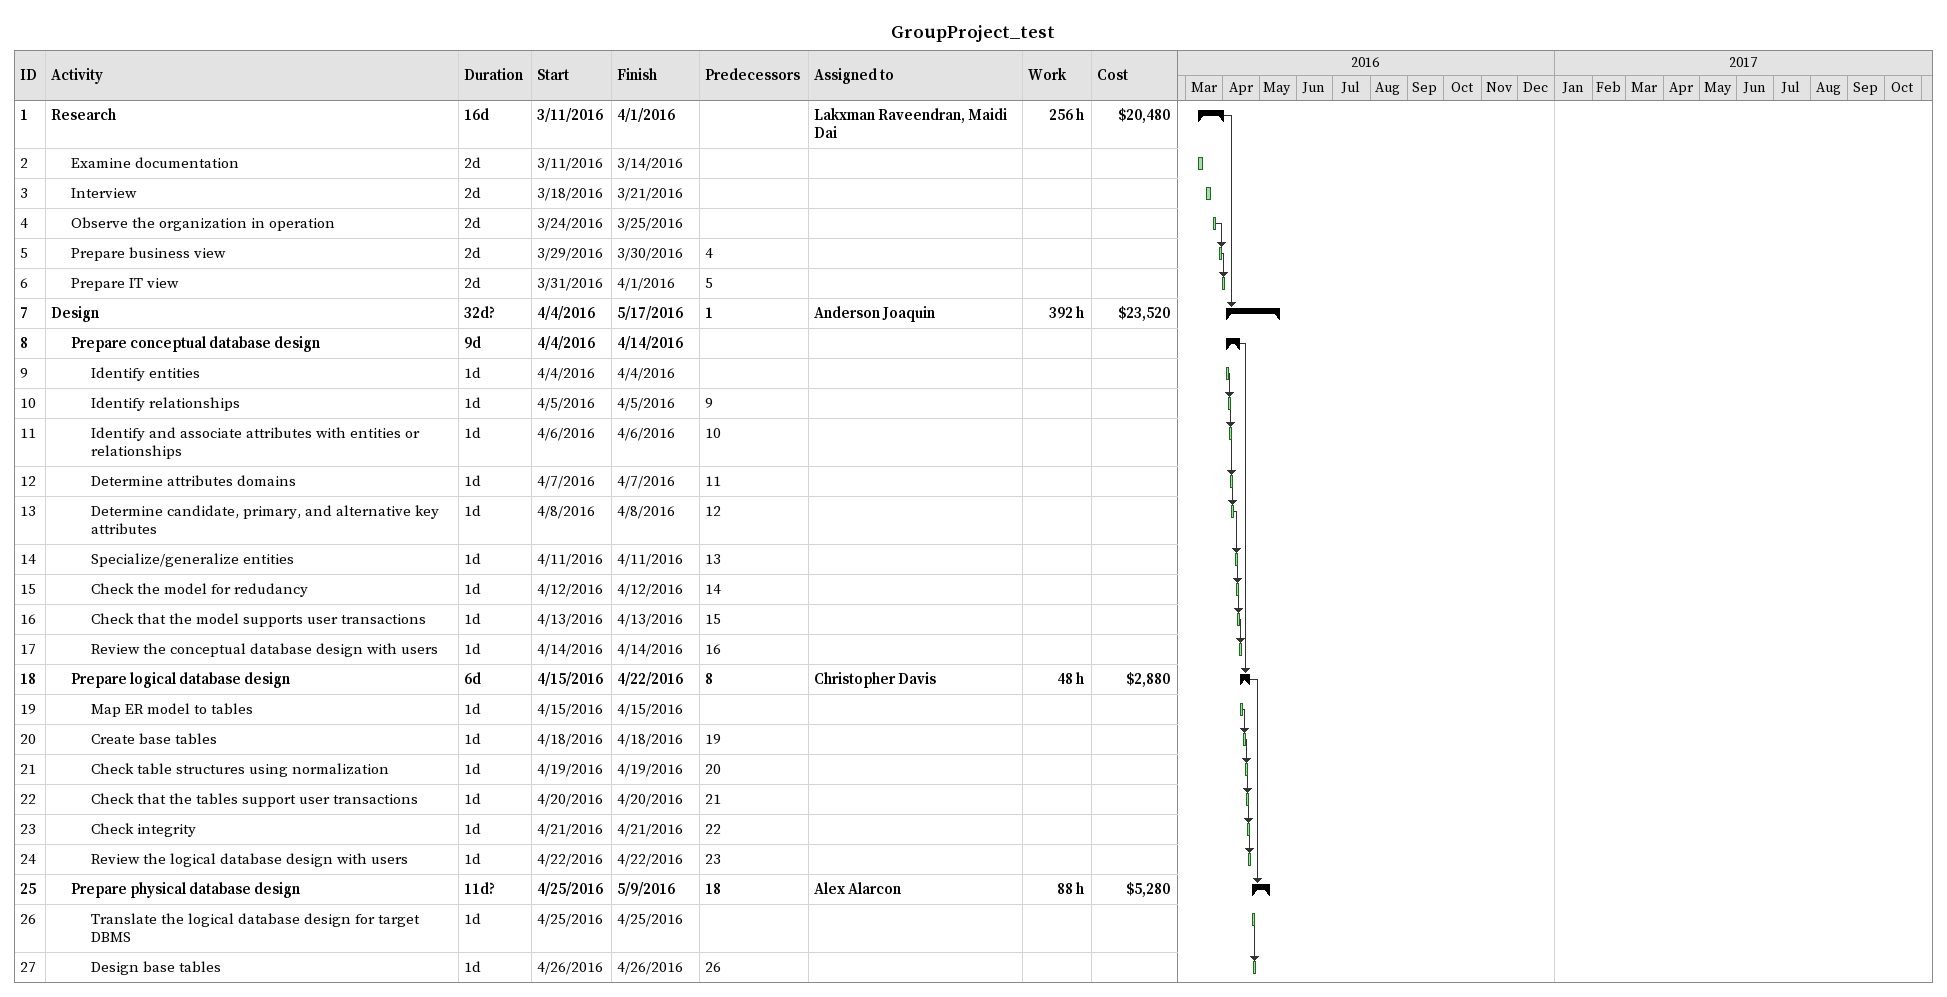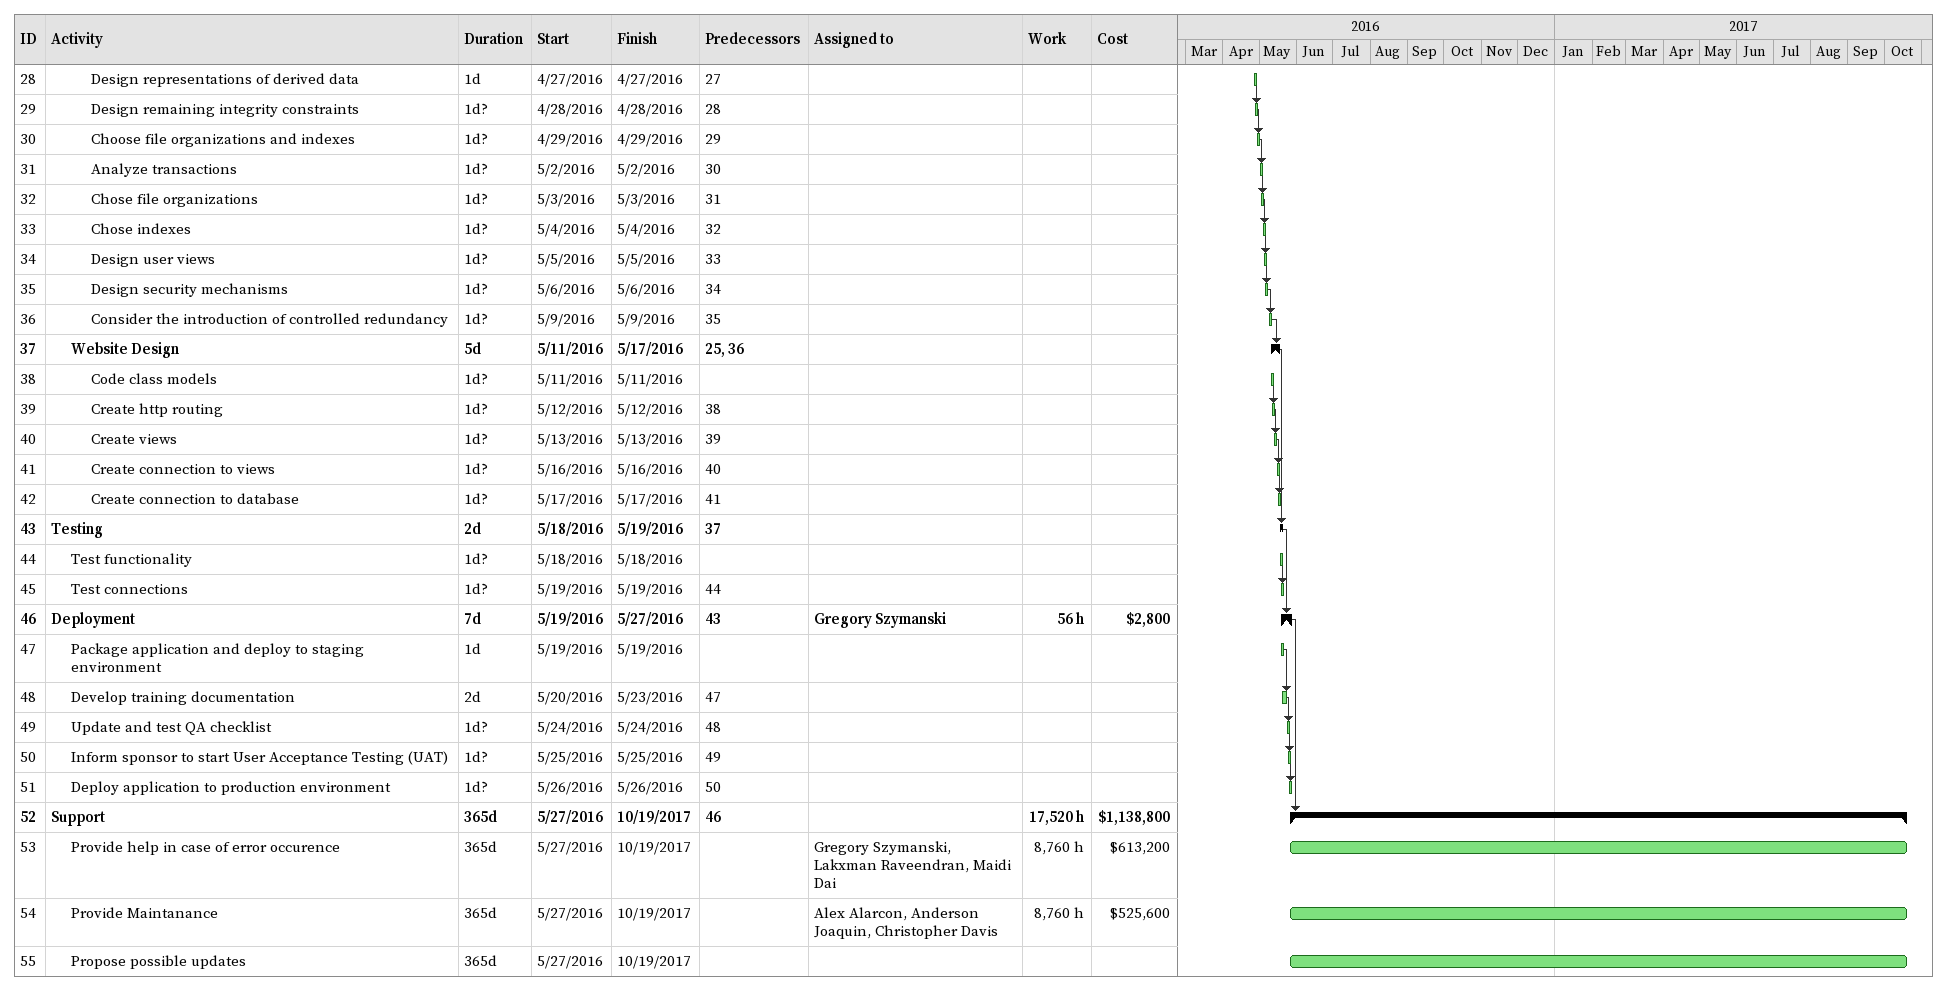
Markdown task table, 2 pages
GroupProject_test

| ID | Level | Task | Duration | Start | Finish | Predecessors | Resources | Work (h) | Cost ($) |
|---|---|---|---|---|---|---|---|---|---|
| 1 | 1 | **Research** | 16d | 2016-03-11 | 2016-04-01 |  | Lakxman Raveendran, Maidi Dai | 256 | 20480 |
| 2 | 2 | Examine documentation | 2d | 2016-03-11 | 2016-03-14 |  |  |  |  |
| 3 | 2 | Interview | 2d | 2016-03-18 | 2016-03-21 |  |  |  |  |
| 4 | 2 | Observe the organization in operation | 2d | 2016-03-24 | 2016-03-25 |  |  |  |  |
| 5 | 2 | Prepare business view | 2d | 2016-03-29 | 2016-03-30 | 4 |  |  |  |
| 6 | 2 | Prepare IT view | 2d | 2016-03-31 | 2016-04-01 | 5 |  |  |  |
| 7 | 1 | **Design** | 32d? | 2016-04-04 | 2016-05-17 | 1 | Anderson Joaquin | 392 | 23520 |
| 8 | 2 | **Prepare conceptual database design** | 9d | 2016-04-04 | 2016-04-14 |  |  |  |  |
| 9 | 3 | Identify entities | 1d | 2016-04-04 | 2016-04-04 |  |  |  |  |
| 10 | 3 | Identify relationships | 1d | 2016-04-05 | 2016-04-05 | 9 |  |  |  |
| 11 | 3 | Identify and associate attributes with entities or relationships | 1d | 2016-04-06 | 2016-04-06 | 10 |  |  |  |
| 12 | 3 | Determine attributes domains | 1d | 2016-04-07 | 2016-04-07 | 11 |  |  |  |
| 13 | 3 | Determine candidate, primary, and alternative key attributes | 1d | 2016-04-08 | 2016-04-08 | 12 |  |  |  |
| 14 | 3 | Specialize/generalize entities | 1d | 2016-04-11 | 2016-04-11 | 13 |  |  |  |
| 15 | 3 | Check the model for redudancy | 1d | 2016-04-12 | 2016-04-12 | 14 |  |  |  |
| 16 | 3 | Check that the model supports user transactions | 1d | 2016-04-13 | 2016-04-13 | 15 |  |  |  |
| 17 | 3 | Review the conceptual database design with users | 1d | 2016-04-14 | 2016-04-14 | 16 |  |  |  |
| 18 | 2 | **Prepare logical database design** | 6d | 2016-04-15 | 2016-04-22 | 8 | Christopher Davis | 48 | 2880 |
| 19 | 3 | Map ER model to tables | 1d | 2016-04-15 | 2016-04-15 |  |  |  |  |
| 20 | 3 | Create base tables | 1d | 2016-04-18 | 2016-04-18 | 19 |  |  |  |
| 21 | 3 | Check table structures using normalization | 1d | 2016-04-19 | 2016-04-19 | 20 |  |  |  |
| 22 | 3 | Check that the tables support user transactions | 1d | 2016-04-20 | 2016-04-20 | 21 |  |  |  |
| 23 | 3 | Check integrity | 1d | 2016-04-21 | 2016-04-21 | 22 |  |  |  |
| 24 | 3 | Review the logical database design with users | 1d | 2016-04-22 | 2016-04-22 | 23 |  |  |  |
| 25 | 2 | **Prepare physical database design** | 11d? | 2016-04-25 | 2016-05-09 | 18 | Alex Alarcon | 88 | 5280 |
| 26 | 3 | Translate the logical database design for target DBMS | 1d | 2016-04-25 | 2016-04-25 |  |  |  |  |
| 27 | 3 | Design base tables | 1d | 2016-04-26 | 2016-04-26 | 26 |  |  |  |
| 28 | 3 | Design representations of derived data | 1d | 2016-04-27 | 2016-04-27 | 27 |  |  |  |
| 29 | 3 | Design remaining integrity constraints | 1d? | 2016-04-28 | 2016-04-28 | 28 |  |  |  |
| 30 | 3 | Choose file organizations and indexes | 1d? | 2016-04-29 | 2016-04-29 | 29 |  |  |  |
| 31 | 3 | Analyze transactions | 1d? | 2016-05-02 | 2016-05-02 | 30 |  |  |  |
| 32 | 3 | Chose file organizations | 1d? | 2016-05-03 | 2016-05-03 | 31 |  |  |  |
| 33 | 3 | Chose indexes | 1d? | 2016-05-04 | 2016-05-04 | 32 |  |  |  |
| 34 | 3 | Design user views | 1d? | 2016-05-05 | 2016-05-05 | 33 |  |  |  |
| 35 | 3 | Design security mechanisms | 1d? | 2016-05-06 | 2016-05-06 | 34 |  |  |  |
| 36 | 3 | Consider the introduction of controlled redundancy | 1d? | 2016-05-09 | 2016-05-09 | 35 |  |  |  |
| 37 | 2 | **Website Design** | 5d | 2016-05-11 | 2016-05-17 | 25, 36 |  |  |  |
| 38 | 3 | Code class models | 1d? | 2016-05-11 | 2016-05-11 |  |  |  |  |
| 39 | 3 | Create http routing | 1d? | 2016-05-12 | 2016-05-12 | 38 |  |  |  |
| 40 | 3 | Create views | 1d? | 2016-05-13 | 2016-05-13 | 39 |  |  |  |
| 41 | 3 | Create connection to views | 1d? | 2016-05-16 | 2016-05-16 | 40 |  |  |  |
| 42 | 3 | Create connection to database | 1d? | 2016-05-17 | 2016-05-17 | 41 |  |  |  |
| 43 | 1 | **Testing** | 2d | 2016-05-18 | 2016-05-19 | 37 |  |  |  |
| 44 | 2 | Test functionality | 1d? | 2016-05-18 | 2016-05-18 |  |  |  |  |
| 45 | 2 | Test connections | 1d? | 2016-05-19 | 2016-05-19 | 44 |  |  |  |
| 46 | 1 | **Deployment** | 7d | 2016-05-19 | 2016-05-27 | 43 | Gregory Szymanski | 56 | 2800 |
| 47 | 2 | Package application and deploy to staging environment | 1d | 2016-05-19 | 2016-05-19 |  |  |  |  |
| 48 | 2 | Develop training documentation | 2d | 2016-05-20 | 2016-05-23 | 47 |  |  |  |
| 49 | 2 | Update and test QA checklist | 1d? | 2016-05-24 | 2016-05-24 | 48 |  |  |  |
| 50 | 2 | Inform sponsor to start User Acceptance Testing (UAT) | 1d? | 2016-05-25 | 2016-05-25 | 49 |  |  |  |
| 51 | 2 | Deploy application to production environment | 1d? | 2016-05-26 | 2016-05-26 | 50 |  |  |  |
| 52 | 1 | **Support** | 365d | 2016-05-27 | 2017-10-19 | 46 |  | 17520 | 1138800 |
| 53 | 2 | Provide help in case of error occurence | 365d | 2016-05-27 | 2017-10-19 |  | Gregory Szymanski, Lakxman Raveendran, Maidi Dai | 8760 | 613200 |
| 54 | 2 | Provide Maintanance | 365d | 2016-05-27 | 2017-10-19 |  | Alex Alarcon, Anderson Joaquin, Christopher Davis | 8760 | 525600 |
| 55 | 2 | Propose possible updates | 365d | 2016-05-27 | 2017-10-19 |  |  |  |  |
